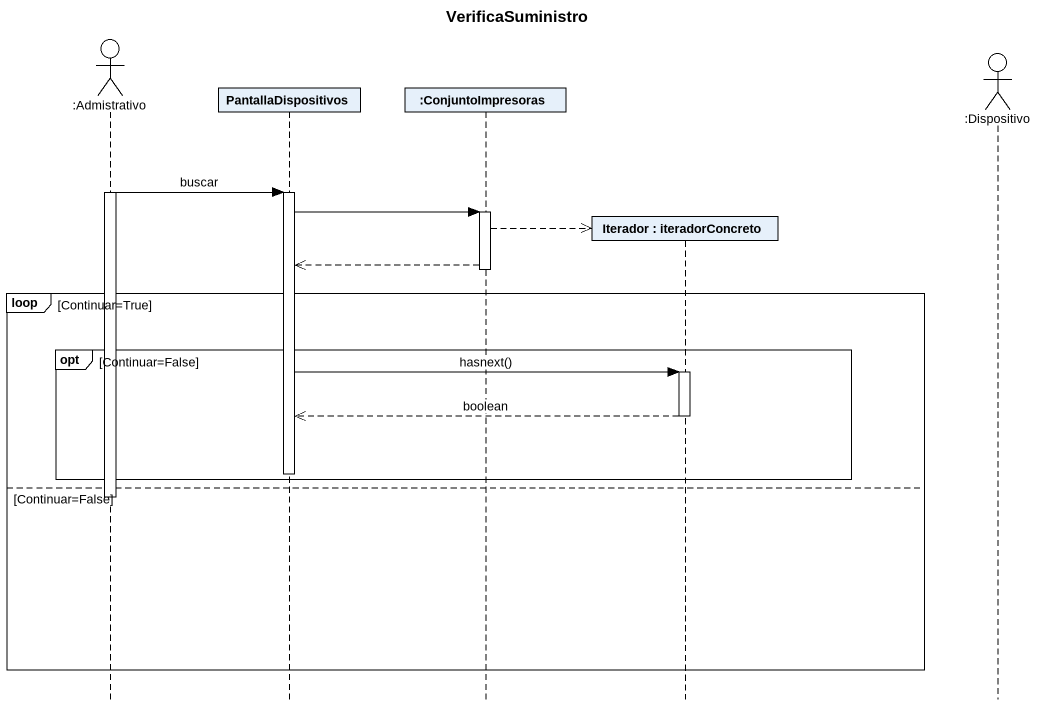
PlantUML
@startuml
title VerificaSuministro
hide footbox
actor ":Admistrativo" as Admistrativo
participant PantallaDispositivos
participant ":ConjuntoImpresoras" as ConjuntoImpresoras
participant "Iterador : iteradorConcreto" as Iterador
actor ":Dispositivo" as Dispositivo

activate Admistrativo
Admistrativo -> PantallaDispositivos : buscar
activate PantallaDispositivos
PantallaDispositivos -> ConjuntoImpresoras
activate ConjuntoImpresoras
ConjuntoImpresoras -->> Iterador **
ConjuntoImpresoras -->> PantallaDispositivos
deactivate ConjuntoImpresoras
loop Continuar=True
  opt Continuar=False
    PantallaDispositivos -> Iterador : hasnext()
    activate Iterador
    Iterador -->> PantallaDispositivos : boolean
    deactivate Iterador
    deactivate PantallaDispositivos
  end
else Continuar=False
  deactivate Admistrativo
end
@enduml
